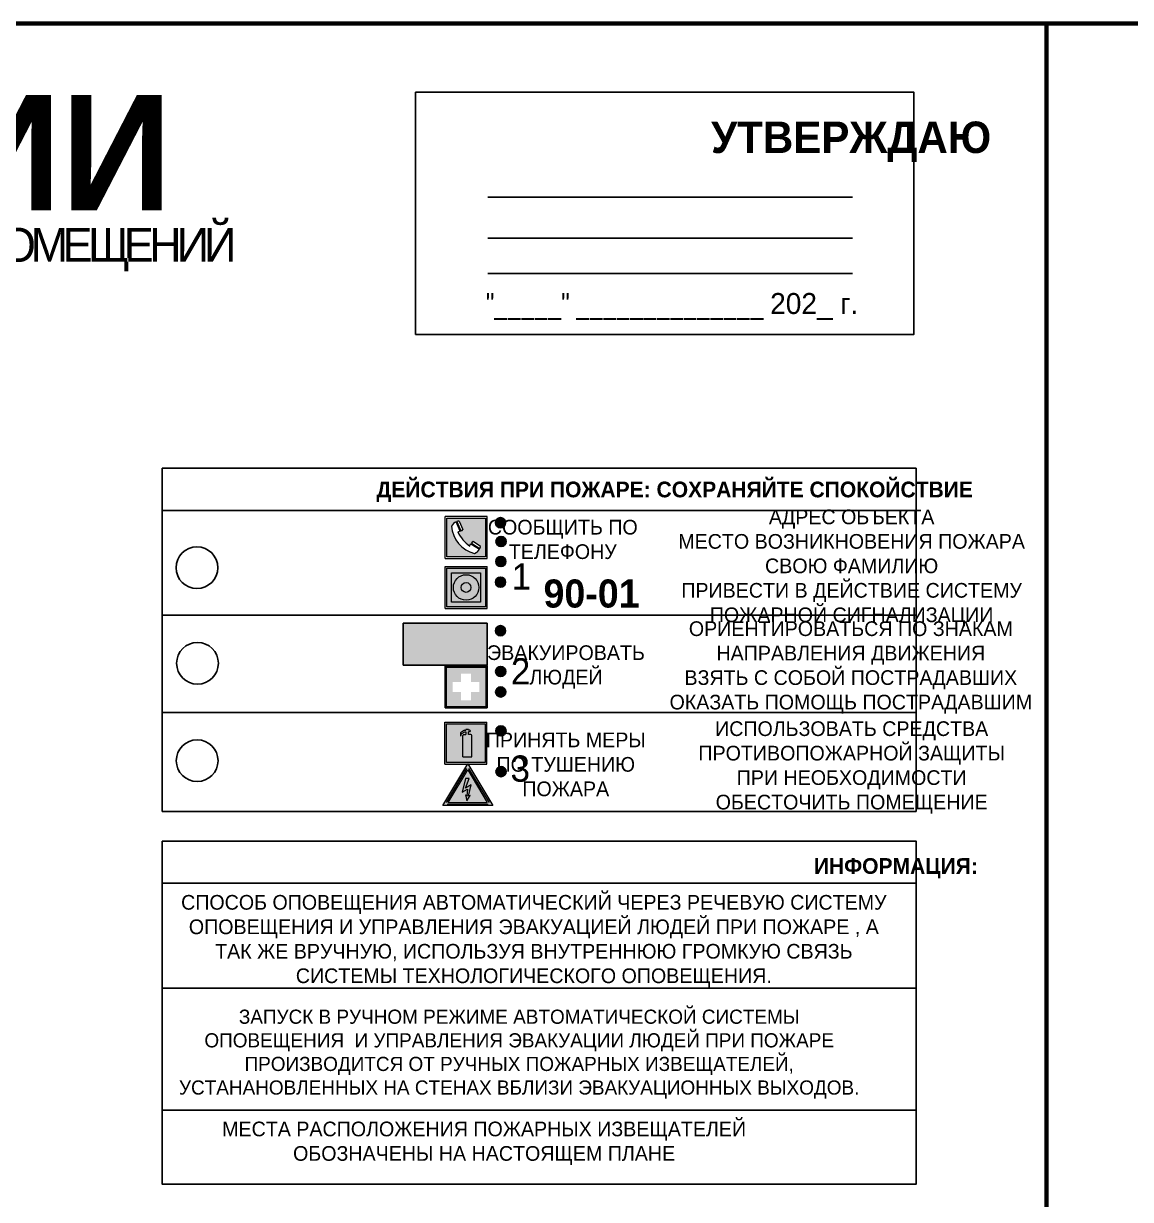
# Model space of a CAD drawing. Header units: millimetres. Extents: x 13810 to 67229, y 12374 to 21950.
# Drawn here: x 38326.4 to 38537.5, y 20442.1 to 20666.4 of the extents above; entities that cross this region are included whole.
import ezdxf

# ---------------------------------------------------------------- set-up
doc = ezdxf.new("R2010")
doc.units = ezdxf.units.MM
doc.styles.add('обычный', font='arial.ttf')

# ---------------------------------------------------------------- blocks, each defined once
blk = doc.blocks.new('A$C3E6D3DDE')
at = {"lineweight": 5}
h = blk.add_hatch(color=40, dxfattribs=at)
h.paths.add_polyline_path([(24.1, 1.45), (16.46, -11.35), (31.74, -11.35)])
h.paths.add_polyline_path([(24.09, -0.46), (30.03, -10.41), (18.14, -10.41)], flags=16)
h.paths.add_polyline_path([(24.54, -3.08), (23.41, -6.02), (25.13, -5.01), (24.33, -8.5), (24.82, -8.27), (23.79, -9.86), (23.4, -8.04), (23.8, -8.43), (24.04, -6.29), (22.39, -7.25), (23.44, -3.08)], flags=0)
h = blk.add_hatch(color=256, dxfattribs=at)
h.paths.add_polyline_path([(24.37, 0.03, 0.567511), (23.82, 0.03), (17.59, -10.4, 0.582454), (17.86, -10.88), (30.32, -10.88, 0.582149), (30.6, -10.4)])
h.paths.add_polyline_path([(24.09, -0.46), (18.14, -10.41), (30.03, -10.41)], flags=16)
h.paths.add_polyline_path([(24.54, -3.08), (23.41, -6.02), (25.13, -5.01), (24.33, -8.5), (24.82, -8.27), (23.79, -9.86), (23.4, -8.04), (23.8, -8.43), (24.04, -6.29), (22.39, -7.25), (23.44, -3.08)], flags=0)
h = blk.add_hatch(color=40, dxfattribs=at)
h.paths.add_polyline_path([(24.09, -0.46), (18.14, -10.41), (30.03, -10.41)])
h.paths.add_polyline_path([(24.82, -8.27), (23.79, -9.86), (23.4, -8.04), (23.8, -8.43), (24.04, -6.29), (22.39, -7.25), (23.44, -3.08), (24.54, -3.08), (23.41, -6.02), (25.13, -5.01), (24.33, -8.5)], flags=16)
at = {"color": 40, "lineweight": 5}
for p, q in [((16.46, -11.35), (24.1, 1.45)), ((24.1, 1.45), (31.74, -11.35))]:
    blk.add_line(p, q, dxfattribs=at)
at = {"lineweight": 5}
for p, q in [((17.59, -10.4), (23.82, 0.03)), ((24.37, 0.03), (30.6, -10.4)), ((18.14, -10.41), (24.09, -0.46)), ((23.44, -3.08), (22.39, -7.25)), ((23.41, -6.02), (24.54, -3.08)), ((24.54, -3.08), (23.44, -3.08)), ((24.09, -0.46), (30.03, -10.41)), ((22.39, -7.25), (24.04, -6.29)), ((25.13, -5.01), (23.41, -6.02)), ((24.04, -6.29), (23.8, -8.43)), ((24.33, -8.5), (25.13, -5.01)), ((18.14, -10.41), (30.03, -10.41)), ((23.8, -8.43), (23.4, -8.04)), ((23.4, -8.04), (23.79, -9.86)), ((23.79, -9.86), (24.82, -8.27)), ((24.82, -8.27), (24.33, -8.5)), ((17.86, -10.88), (30.32, -10.88))]:
    blk.add_line(p, q, dxfattribs=at)
at = {"color": 50, "lineweight": 5}
blk.add_line((31.74, -11.35), (16.46, -11.35), dxfattribs=at)
blk = doc.blocks.new('A$C456E1F9C')
at = {"lineweight": 5}
h = blk.add_hatch(color=242, dxfattribs=at)
h.paths.add_polyline_path([(0.51, -1.47), (0.51, -13.26), (12.29, -13.26), (12.29, -1.47)])
h.paths.add_polyline_path([(5.42, -4.95, -0.254479), (4.78, -5.4), (3.52, -2.53, -0.209735), (4.23, -2.4)], flags=16)
h.paths.add_polyline_path([(8.53, -8.6), (10.87, -10.17), (10.54, -10.76), (8.03, -9.13, -0.192251)], flags=16)
h.paths.add_polyline_path([(4.61, -5.49, 0.005518), (3.87, -5.72, 0.128647), (7.49, -10.01, 0.00809), (7.83, -9.33), (10.47, -10.97, -0.16736), (8.99, -12.25, -0.327862), (1.95, -3.95, -0.166952), (3.36, -2.62)], flags=16)
at = {"color": 242, "lineweight": 5}
for p, q in [((0, -13.77), (0, -0.97)), ((12.8, -0.97), (0, -0.97)), ((4.61, -5.49), (3.36, -2.62)), ((3.52, -2.53), (4.78, -5.4)), ((4.23, -2.4), (5.42, -4.95)), ((12.8, -13.77), (12.8, -0.97)), ((7.83, -9.33), (10.47, -10.97)), ((8.03, -9.13), (10.54, -10.76)), ((10.81, -10.12), (8.53, -8.6)), ((10.54, -10.76), (10.8, -10.3)), ((10.8, -10.3), (10.81, -10.12)), ((0, -13.77), (12.8, -13.77))]:
    blk.add_line(p, q, dxfattribs=at)
blk.add_lwpolyline([(0.51, -1.47), (12.29, -1.47), (12.29, -13.26), (0.51, -13.26)], close=True, dxfattribs=at)
for centre, radius, start, end in [((4.59, -5.34), 2.99, 114.2845, 152.1974), ((4.02, -3.27), 0.891, 76.3284, 123.7092), ((11.12, -3.31), 9.19, 183.9915, 256.6009), ((14.98, -39.1), 35.17, 107.1487, 108.4135), ((13.86, -0.94), 11.08, 205.5536, 234.8762), ((4.68, -4.59), 0.824, 276.9621, 334.0723), ((-13.31, 0.8), 23.44, 332.5487, 334.4027), ((8.94, -9.5), 0.989, 114.4092, 157.9388), ((7.87, -9.46), 3, 291.9291, 329.9329)]:
    blk.add_arc(centre, radius, start, end, dxfattribs=at)
blk = doc.blocks.new('A$C54414219')
at = {"true_color": 0xffffff}
h = blk.add_hatch(color=7, dxfattribs=at)
h.paths.add_polyline_path([(2.39, -9.45), (2.39, -18.3), (11.23, -18.3), (11.23, -9.45)], flags=0)
h.paths.add_polyline_path([(10.71, -13.87, -1), (2.92, -13.87, -1)], flags=0)
h.paths.add_polyline_path([(8.3, -13.87, -1), (5.33, -13.87, -1)], flags=0)
h.paths.add_polyline_path([(0.41, -7.47), (0.41, -20.27), (13.21, -20.27), (13.21, -7.47)])
h.paths.add_polyline_path([(0.92, -19.77), (12.71, -19.77), (12.71, -7.98), (0.92, -7.98)], flags=16)
h.paths.add_polyline_path([(11.23, -9.45), (11.23, -18.3), (2.39, -18.3), (2.39, -9.45)], flags=0)
at = {"lineweight": 5}
h = blk.add_hatch(color=242, dxfattribs=at)
h.paths.add_polyline_path([(12.71, -7.98), (0.92, -7.98), (0.92, -19.77), (12.71, -19.77)])
h.paths.add_polyline_path([(11.23, -18.3), (2.39, -18.3), (2.39, -9.45), (11.23, -9.45)], flags=16)
h.paths.add_polyline_path([(10.71, -13.87, -1), (2.92, -13.87, -1)], flags=0)
h.paths.add_polyline_path([(8.3, -13.87, -1), (5.33, -13.87, -1)], flags=0)
at = {"true_color": 0xffffff}
h = blk.add_hatch(color=7, dxfattribs=at)
h.paths.add_polyline_path([(2.39, -9.45), (2.39, -18.3), (11.23, -18.3), (11.23, -9.45)])
h.paths.add_polyline_path([(10.71, -13.87, -1), (2.92, -13.87, -1)], flags=16)
h.paths.add_polyline_path([(8.3, -13.87, -1), (5.33, -13.87, -1)], flags=0)
at = {"lineweight": 5}
h = blk.add_hatch(color=242, dxfattribs=at)
h.paths.add_polyline_path([(2.92, -13.87, 1), (10.71, -13.87, 1)])
h.paths.add_polyline_path([(8.3, -13.87, -1), (5.33, -13.87, -1)], flags=16)
at = {"color": 242, "lineweight": 5}
for p, q in [((0.41, -20.27), (0.41, -7.47)), ((0.41, -7.47), (13.21, -7.47)), ((0.41, -7.47), (13.21, -7.47)), ((13.21, -20.27), (13.21, -7.47)), ((0.41, -20.27), (13.21, -20.27))]:
    blk.add_line(p, q, dxfattribs=at)
for points in [[(0.92, -7.98), (12.71, -7.98), (12.71, -19.77), (0.92, -19.77)], [(2.39, -9.45), (11.23, -9.45), (11.23, -18.3), (2.39, -18.3)]]:
    blk.add_lwpolyline(points, close=True, dxfattribs=at)
for radius in [3.89, 1.49]:
    blk.add_circle((6.81, -13.87), radius, dxfattribs=at)
blk = doc.blocks.new('A$C32E8229D')
at = {"true_color": 0xffffff}
blk.add_hatch(color=7, dxfattribs=at).paths.add_polyline_path([(0, 0), (0, -8), (16, -8), (16, 0)])
h = blk.add_hatch(color=126)
h.paths.add_polyline_path([(0.2, -0.2), (15.8, -0.2), (15.8, -7.8), (0.2, -7.8)])
h.paths.add_polyline_path([(13.49, -2.05), (12.08, -2.05), (11.37, -2.63, 0.162397), (11.29, -2.84), (11.29, -3.63), (10.35, -3.63), (10.35, -4.05), (11.68, -4.05), (11.68, -3.48), (12.26, -4.28), (11.29, -5.1), (11.29, -6.78), (11.85, -6.78), (11.85, -5.44), (12.8, -4.64), (12.8, -5.94), (14.46, -5.94), (14.46, -5.39), (13.45, -5.39), (13.45, -3.97), (12.46, -2.59), (13.15, -2.59), (13.69, -3.34), (14.18, -3)], flags=16)
h.paths.add_polyline_path([(10.74, -1.82, 1), (11.8, -1.82, 1)], flags=16)
h.paths.add_polyline_path([(9.39, -3.59), (5.99, -3.59), (6.56, -3.03), (5.91, -3.03), (5.1, -3.83), (5.91, -4.64), (6.56, -4.64), (5.99, -4.09), (9.39, -4.09)], flags=16)
h.paths.add_polyline_path([(4.29, -1.08), (1.72, -1.08), (1.72, -6.6), (4.29, -6.6)], flags=16)
at = {"color": 126}
blk.add_lwpolyline([(16, -8), (0, -8), (0, 0), (16, 0)], close=True, dxfattribs=at)
blk = doc.blocks.new('A$C18900ED3')
h = blk.add_hatch(color=126)
h.paths.add_polyline_path([(-0.18, -0.18), (-7.02, -0.18), (-7.02, -7.02), (-0.18, -7.02)])
h.paths.add_polyline_path([(-5.89, -4.46), (-5.89, -2.77), (-4.46, -2.77), (-4.46, -1.31), (-2.77, -1.31), (-2.77, -2.77), (-1.33, -2.77), (-1.33, -4.46), (-2.77, -4.46), (-2.77, -5.89), (-4.46, -5.89), (-4.46, -4.46)], flags=16)
at = {"color": 126}
for p, q in [((-7.2, 0), (-7.2, -7.2)), ((0, 0), (-7.2, 0)), ((0, -7.2), (0, 0)), ((-7.02, -7.02), (-7.02, -0.18)), ((-7.02, -0.18), (-0.18, -0.18)), ((-0.18, -0.18), (-0.18, -7.02)), ((-7.2, -7.2), (0, -7.2)), ((-0.18, -7.02), (-7.02, -7.02))]:
    blk.add_line(p, q, dxfattribs=at)
blk = doc.blocks.new('A$C3AD82952')
at = {"true_color": 0xf5f5ff}
h = blk.add_hatch(color=7, dxfattribs=at)
h.dxf.hatch_style = 1
h.paths.add_polyline_path([(8.21, 8.73, 0.414214), (7.89, 9.05), (7.22, 9.05), (7.22, 9.92), (7.59, 9.92, 1), (7.57, 10.36), (7.22, 10.36), (7.22, 10.6), (6.43, 10.6), (6.43, 10.36), (6.01, 10.36), (4.74, 9.59), (4.74, 8.69), (4.98, 8.73), (4.98, 9.26), (6.12, 9.91), (6.43, 9.91), (6.43, 9.05), (5.76, 9.05, 0.414214), (5.44, 8.73), (5.44, 2.2), (8.21, 2.2)], flags=0)
h.paths.add_polyline_path([(12.8, 12.8), (0, 12.8), (0, 0), (12.8, 0)])
h.paths.add_polyline_path([(0.51, 12.29), (12.29, 12.29), (12.29, 0.51), (0.51, 0.51)], flags=16)
h.paths.add_polyline_path([(4.74, 9.59), (6.01, 10.36), (6.43, 10.36), (6.43, 10.6), (7.22, 10.6), (7.22, 10.36), (7.59, 10.36, -0.94586), (7.59, 9.92), (7.22, 9.92), (7.22, 9.05), (7.89, 9.05, -0.414214), (8.21, 8.73), (8.21, 2.2), (5.44, 2.2), (5.44, 8.73, -0.414214), (5.76, 9.05), (6.43, 9.05), (6.43, 9.91), (6.12, 9.91), (4.98, 9.26), (4.98, 8.73), (4.74, 8.69)], flags=0)
h = blk.add_hatch(color=242)
h.dxf.hatch_style = 1
h.paths.add_polyline_path([(12.29, 12.29), (0.51, 12.29), (0.51, 0.51), (12.29, 0.51)])
h.paths.add_polyline_path([(4.74, 8.69), (4.74, 9.59), (6.01, 10.36), (6.43, 10.36), (6.43, 10.6), (7.22, 10.6), (7.22, 10.36), (7.59, 10.36, -0.94586), (7.59, 9.92), (7.22, 9.92), (7.22, 9.05), (7.89, 9.05, -0.414214), (8.21, 8.73), (8.21, 2.2), (5.44, 2.2), (5.44, 8.73, -0.414214), (5.76, 9.05), (6.43, 9.05), (6.43, 9.91), (6.12, 9.91), (4.98, 9.26), (4.98, 8.73)], flags=16)
h = blk.add_hatch(color=7, dxfattribs=at)
h.dxf.hatch_style = 1
h.paths.add_polyline_path([(8.21, 8.73, 0.414214), (7.89, 9.05), (7.22, 9.05), (7.22, 9.92), (7.59, 9.92, 1), (7.57, 10.36), (7.22, 10.36), (7.22, 10.6), (6.43, 10.6), (6.43, 10.36), (6.01, 10.36), (4.74, 9.59), (4.74, 8.69), (4.98, 8.73), (4.98, 9.26), (6.12, 9.91), (6.43, 9.91), (6.43, 9.05), (5.76, 9.05, 0.414214), (5.44, 8.73), (5.44, 2.2), (8.21, 2.2)])
at = {"color": 242, "lineweight": 5}
for p, q in [((0, 0), (0, 12.8)), ((0, 12.8), (12.8, 12.8)), ((12.8, 0), (12.8, 12.8)), ((6.01, 10.36), (4.74, 9.59)), ((4.74, 9.59), (4.74, 8.69)), ((4.74, 8.69), (4.98, 8.73)), ((4.98, 9.26), (6.12, 9.91)), ((4.98, 8.73), (4.98, 9.26)), ((5.44, 2.2), (5.44, 8.73)), ((5.76, 9.05), (6.43, 9.05)), ((6.01, 10.36), (6.43, 10.36)), ((6.12, 9.91), (6.43, 9.91)), ((7.22, 10.6), (6.43, 10.6)), ((6.43, 10.6), (6.43, 10.36)), ((6.43, 9.91), (6.43, 9.05)), ((7.22, 10.36), (7.22, 10.6)), ((7.59, 10.36), (7.22, 10.36)), ((7.22, 9.05), (7.22, 9.92)), ((7.59, 9.92), (7.22, 9.92)), ((7.89, 9.05), (7.22, 9.05)), ((8.21, 2.2), (8.21, 8.73)), ((0, 0), (12.8, 0)), ((5.44, 2.2), (8.21, 2.2))]:
    blk.add_line(p, q, dxfattribs=at)
blk.add_lwpolyline([(0.51, 12.29), (12.29, 12.29), (12.29, 0.51), (0.51, 0.51)], close=True, dxfattribs=at)
for centre, radius, start, end in [((5.76, 8.73), 0.32, 90, 180), ((7.58, 10.14), 0.223, 273.1875, 86.8125), ((7.89, 8.73), 0.32, 0, 90)]:
    blk.add_arc(centre, radius, start, end, dxfattribs=at)

msp = doc.modelspace()

# ---------------------------------------------------------------- hatches: boundary and pattern name
at = {"lineweight": 0}
h = msp.add_hatch(color=256, dxfattribs=at)
h.dxf.hatch_style = 1
h.paths.add_polyline_path([(38416.39, 20571.2, 1), (38418.32, 20571.2, 1)])
h = msp.add_hatch(color=256, dxfattribs=at)
h.dxf.hatch_style = 1
h.paths.add_polyline_path([(38416.5, 20567.61, 1), (38418.43, 20567.61, 1)])
h = msp.add_hatch(color=256, dxfattribs=at)
h.dxf.hatch_style = 1
h.paths.add_polyline_path([(38416.46, 20563.8, 1), (38418.39, 20563.8, 1)])
h = msp.add_hatch(color=256, dxfattribs=at)
h.dxf.hatch_style = 1
h.paths.add_polyline_path([(38416.38, 20559.87, 1), (38418.31, 20559.87, 1)])
h = msp.add_hatch(color=256, dxfattribs=at)
h.dxf.hatch_style = 1
h.paths.add_polyline_path([(38416.39, 20550.61, 1), (38418.32, 20550.61, 1)])
h = msp.add_hatch(color=256, dxfattribs=at)
h.dxf.hatch_style = 1
h.paths.add_polyline_path([(38416.43, 20542.82, 1), (38418.36, 20542.82, 1)])
h = msp.add_hatch(color=256, dxfattribs=at)
h.dxf.hatch_style = 1
h.paths.add_polyline_path([(38416.42, 20538.92, 1), (38418.35, 20538.92, 1)])
h = msp.add_hatch(color=256, dxfattribs=at)
h.dxf.hatch_style = 1
h.paths.add_polyline_path([(38416.48, 20531.5, 1), (38418.41, 20531.5, 1)])
h = msp.add_hatch(color=256, dxfattribs=at)
h.dxf.hatch_style = 1
h.paths.add_polyline_path([(38416.48, 20523.73, 1), (38418.42, 20523.73, 1)])

# ---------------------------------------------------------------- linework, layer by layer
at = {"color": 2, "lineweight": 100}
for points in [[(37921.46, 20666.41), (38521.46, 20666.41), (38521.46, 20271.41), (37921.46, 20271.41)], [(38521.46, 20666.41), (39121.46, 20666.41), (39121.46, 20271.41), (38521.46, 20271.41)]]:
    msp.add_lwpolyline(points, close=True, dxfattribs=at)
for points in [[(38401.17, 20653.31), (38496.18, 20653.31), (38496.18, 20607.1), (38401.17, 20607.1)], [(38352.85, 20573.55), (38496.61, 20573.55), (38496.61, 20581.6), (38352.85, 20581.6)], [(38352.85, 20573.55), (38496.61, 20573.55), (38496.61, 20516.15), (38352.85, 20516.15)]]:
    msp.add_lwpolyline(points, close=True)
for points in [[(38414.92, 20633.26), (38484.45, 20633.26)], [(38414.92, 20625.5), (38484.45, 20625.5)], [(38414.92, 20618.71), (38484.45, 20618.71)], [(38411.26, 20553.56), (38352.85, 20553.56), (38496.61, 20553.56)], [(38411.26, 20534.98), (38352.85, 20534.98), (38496.61, 20534.98)]]:
    msp.add_lwpolyline(points)
at = {"color": 0}
msp.add_lwpolyline([(38352.85, 20510.49), (38496.61, 20510.49), (38496.61, 20445.04), (38352.85, 20445.04)], close=True, dxfattribs=at)
for points in [[(38352.85, 20502.44), (38496.61, 20502.44)], [(38352.85, 20482.44), (38496.61, 20482.44)], [(38352.85, 20459.19), (38496.61, 20459.19)]]:
    msp.add_lwpolyline(points, dxfattribs=at)
for centre, radius in [((38417.36, 20571.2), 0.966), ((38417.46, 20567.61), 0.966), ((38359.47, 20562.63), 3.98), ((38417.42, 20563.8), 0.966), ((38417.34, 20559.87), 0.966), ((38417.35, 20550.61), 0.966), ((38359.57, 20544.4), 3.98), ((38417.39, 20542.82), 0.966), ((38417.39, 20538.92), 0.966), ((38417.44, 20531.5), 0.966), ((38359.51, 20525.82), 3.98), ((38417.45, 20523.73), 0.966)]:
    msp.add_circle(centre, radius)

# ---------------------------------------------------------------- block references
for name, p, xscale, yscale, zscale in [('A$C456E1F9C', (38406.8, 20573.01), 0.625, 0.625, 0.625), ('A$C54414219', (38406.54, 20567.52), 0.625, 0.625, 0.625), ('A$C18900ED3', (38414.8, 20543.88), 1.111111111007631, 1.111111111007631, 1.111111111007631), ('A$C3AD82952', (38406.75, 20525.15), 0.625, 0.625, 0.625), ('A$C3E6D3DDE', (38396.04, 20524.34), 0.625, 0.625, 0.625)]:
    msp.add_blockref(name, p, dxfattribs=dict(xscale=xscale, yscale=yscale, zscale=zscale))
at = {"xscale": -1}
msp.add_blockref('A$C32E8229D', (38414.8, 20552.03), dxfattribs=at)

# ---------------------------------------------------------------- texts
at = {"lineweight": 0, "style": 'обычный'}
for s, insert, char_height, width, attachment_point in [('{\\fProxima Nova Rg|b1|i0|c204|p2;ПЛАН ЭВАКУАЦИИ}', (38077.58, 20652.75), 22, 493.8901, 1), ('\\pi-18,l18,t18;{\\fProxima Nova Rg|b1|i0|c204|p2;УТВЕРЖДАЮ\\H1.1997x; }', (38484.21, 20643.84), 6, 126.6484, 5), ('{\\fArial Narrow|b0|i0|c204|p34;"_____" ______________ \\fProxima Nova Rg|b0|i0|c204|p2;202_ г. }', (38450.08, 20612.43), 4, 78.6503, 5), ('{\\fProxima Nova Rg|b1|i0|c204|p2;ДЕЙСТВИЯ ПРИ ПОЖАРЕ: СОХРАНЯЙТЕ СПОКОЙСТВИЕ\\H1.6644x; }', (38450.56, 20577.11), 3, 175.1736, 5), ('\\pi-8.4,l8.4,t8.4;{\\fProxima Nova Rg|b0|i0|c204|p2;АДРЕС ОБЪЕКТА\\PМЕСТО ВОЗНИКНОВЕНИЯ ПОЖАРА \\PСВОЮ ФАМИЛИЮ\\PПРИВЕСТИ В ДЕЙСТВИЕ СИСТЕМУ \\PПОЖАРНОЙ СИГНАЛИЗАЦИИ}', (38484.31, 20562.57), 2.8, 126.6484, 5), ('{\\fProxima Nova Rg|b0|i0|c204|p2;СООБЩИТЬ ПО \\PТЕЛЕФОНУ}', (38429.23, 20568), 2.8, 126.6484, 5), ('{\\fProxima Nova Rg|b0|i0|c204|p2;1\\H1.1667x; }', (38421.33, 20560.94), 5, 126.6484, 5), ('{\\fProxima Nova Rg|b1|i0|c204|p2;\\H1.0714x;90-01\\fProxima Nova Rg|b0|i0|c204|p2;\\H0.93331x; \\H1.3449x; }', (38434.72, 20557.66), 5, 126.6484, 5), ('\\pi-8.4,l8.4,t8.4;{\\fProxima Nova Rg|b0|i0|c204|p2;ОРИЕНТИРОВАТЬСЯ ПО ЗНАКАМ \\PНАПРАВЛЕНИЯ ДВИЖЕНИЯ\\PВЗЯТЬ С СОБОЙ ПОСТРАДАВШИХ\\PОКАЗАТЬ ПОМОЩЬ ПОСТРАДАВШИМ}', (38484.16, 20543.59), 2.8, 126.6484, 5), ('{\\fProxima Nova Rg|b0|i0|c204|p2;ЭВАКУИРОВАТЬ \\PЛЮДЕЙ}', (38429.84, 20543.68), 2.8, 126.6484, 5), ('{\\fProxima Nova Rg|b0|i0|c204|p2;2\\H1.1967x; }', (38421.18, 20542.86), 5, 126.6484, 5), ('\\pi-8.4,l8.4,t8.4;{\\fProxima Nova Rg|b0|i0|c204|p2;ИСПОЛЬЗОВАТЬ СРЕДСТВА \\PПРОТИВОПОЖАРНОЙ ЗАЩИТЫ \\PПРИ НЕОБХОДИМОСТИ \\PОБЕСТОЧИТЬ ПОМЕЩЕНИЕ}', (38484.32, 20524.52), 2.8, 126.6484, 5), ('{\\fProxima Nova Rg|b0|i0|c204|p2;ПРИНЯТЬ МЕРЫ \\PПО ТУШЕНИЮ \\PПОЖАРА}', (38429.8, 20525.1), 2.8, 126.6484, 5), ('{\\fProxima Nova Rg|b0|i0|c204|p2;3\\H1.1967x; }', (38421.12, 20524.28), 5, 126.6484, 5), ('{\\fProxima Nova Rg|b1|i0|c204|p2;ИНФОРМАЦИЯ:\\H1.1997x; }', (38492.75, 20505.3), 3, 175.1736, 5), ('{\\fProxima Nova Rg|b0|i0|c204|p2;СПОСОБ ОПОВЕЩЕНИЯ АВТОМАТИЧЕСКИЙ ЧЕРЕЗ РЕЧЕВУЮ СИСТЕМУ ОПОВЕЩЕНИЯ И УПРАВЛЕНИЯ ЭВАКУАЦИЕЙ ЛЮДЕЙ ПРИ ПОЖАРЕ , А ТАК ЖЕ ВРУЧНУЮ, ИСПОЛЬЗУЯ ВНУТРЕННЮЮ ГРОМКУЮ СВЯЗЬ СИСТЕМЫ ТЕХНОЛОГИЧЕСКОГО ОПОВЕЩЕНИЯ.}', (38423.71, 20491.4), 2.8, 137.0334, 5), ('{\\fProxima Nova Rg|b0|i0|c204|p2;\\P\\pt8.1;ЗАПУСК В РУЧНОМ РЕЖИМЕ АВТОМАТИЧЕСКОЙ СИСТЕМЫ ОПОВЕЩЕНИЯ  И УПРАВЛЕНИЯ ЭВАКУАЦИИ ЛЮДЕЙ ПРИ ПОЖАРЕ ПРОИЗВОДИТСЯ ОТ РУЧНЫХ ПОЖАРНЫХ ИЗВЕЩАТЕЛЕЙ, УСТАНАНОВЛЕННЫХ НА СТЕНАХ ВБЛИЗИ ЭВАКУАЦИОННЫХ ВЫХОДОВ. }', (38420.92, 20472.1), 2.7, 131.4512, 5), ('\\pt8.4;{\\fProxima Nova Rg|b0|i0|c204|p2;\\PМЕСТА РАСПОЛОЖЕНИЯ ПОЖАРНЫХ ИЗВЕЩАТЕЛЕЙ ОБОЗНАЧЕНЫ НА НАСТОЯЩЕМ ПЛАНЕ}', (38414.23, 20455.18), 2.8, 118.5618, 5)]:
    msp.add_mtext(s, dxfattribs=dict(at, insert=insert, char_height=char_height, width=width, attachment_point=attachment_point))
at = {"color": 0, "lineweight": 0, "insert": (38228.6, 20622), "char_height": 8, "width": 449.2158, "attachment_point": 5, "style": 'обычный'}
msp.add_mtext('{\\fArial Black|b1|i0|c204|p34;\\H2x;\\T0.85;  \\fArial Narrow|b0|i0|c204|p34;\\H0.8x;\\W0.9;\\P\\fProxima Nova Rg|b0|i0|c204|p2;\\H0.5x;\\W1;\\C256;ПРИ ПОЖАРЕ  ИЛИ ДРУГИХ ЧРЕЗВЫЧАЙНЫХ СИТУАЦИЯХ  ИЗ ПОМЕЩЕНИЙ \\fProxima Nova Rg|b1|i0|c204|p2;\\H1.25x;\\PЦМТО: СКЛАД №16\\PВОРОТА №5}', dxfattribs=at)

doc.saveas('drawing.dxf')
